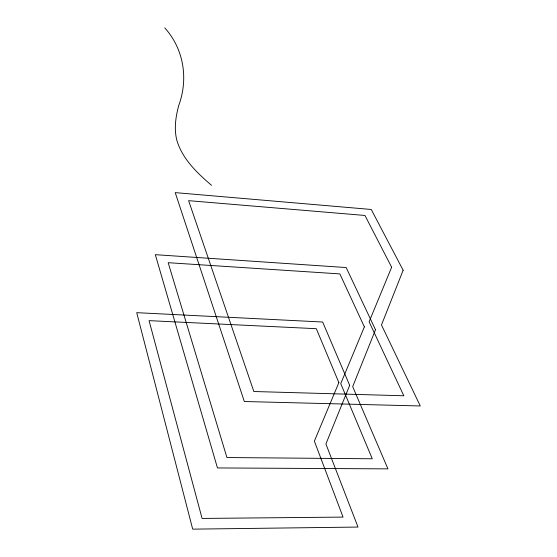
<?xml version="1.0" encoding="UTF-8"?>
<svg xmlns="http://www.w3.org/2000/svg" width="557" height="557" viewBox="0 0 557 557"><rect width="100%" height="100%" fill="white"/><g stroke="black" fill="none" stroke-linecap="round" stroke-linejoin="round"><path stroke-width="0.84" d="M211.556 185.321C197.199 173.046 182.592 159.211 176.931 140.608C173.875 129.043 175.657 116.998 178.706 105.628C188.489 78.934 183.991 49.315 164.761 27.85M403.15 270.249L381.475 324.968L420.284 405.969L244.321 401.513L175.218 192.618L371.234 209.467L403.15 270.249M375.502 329.744L352.685 386.628L387.944 468.869L217.453 467.943L155.319 254.674L346.169 267.541L375.502 329.744M349.671 385.333L325.908 443.971L358.012 527.061L192.694 529.15L136.716 312.665L322.656 322.016L349.671 385.333M391.648 267.235L369.117 321.793L403.832 395.776L253.846 391.515L188.607 200.659L364.953 215.462L391.648 267.235M364.369 326.889L340.745 383.634L372.271 458.78L226.922 457.541L168.172 262.688L339.854 273.905L364.369 326.889M338.872 382.624L314.364 441.137L343.056 517.098L202.087 518.435L149.074 320.644L316.313 328.693L338.872 382.624"/></g></svg>
